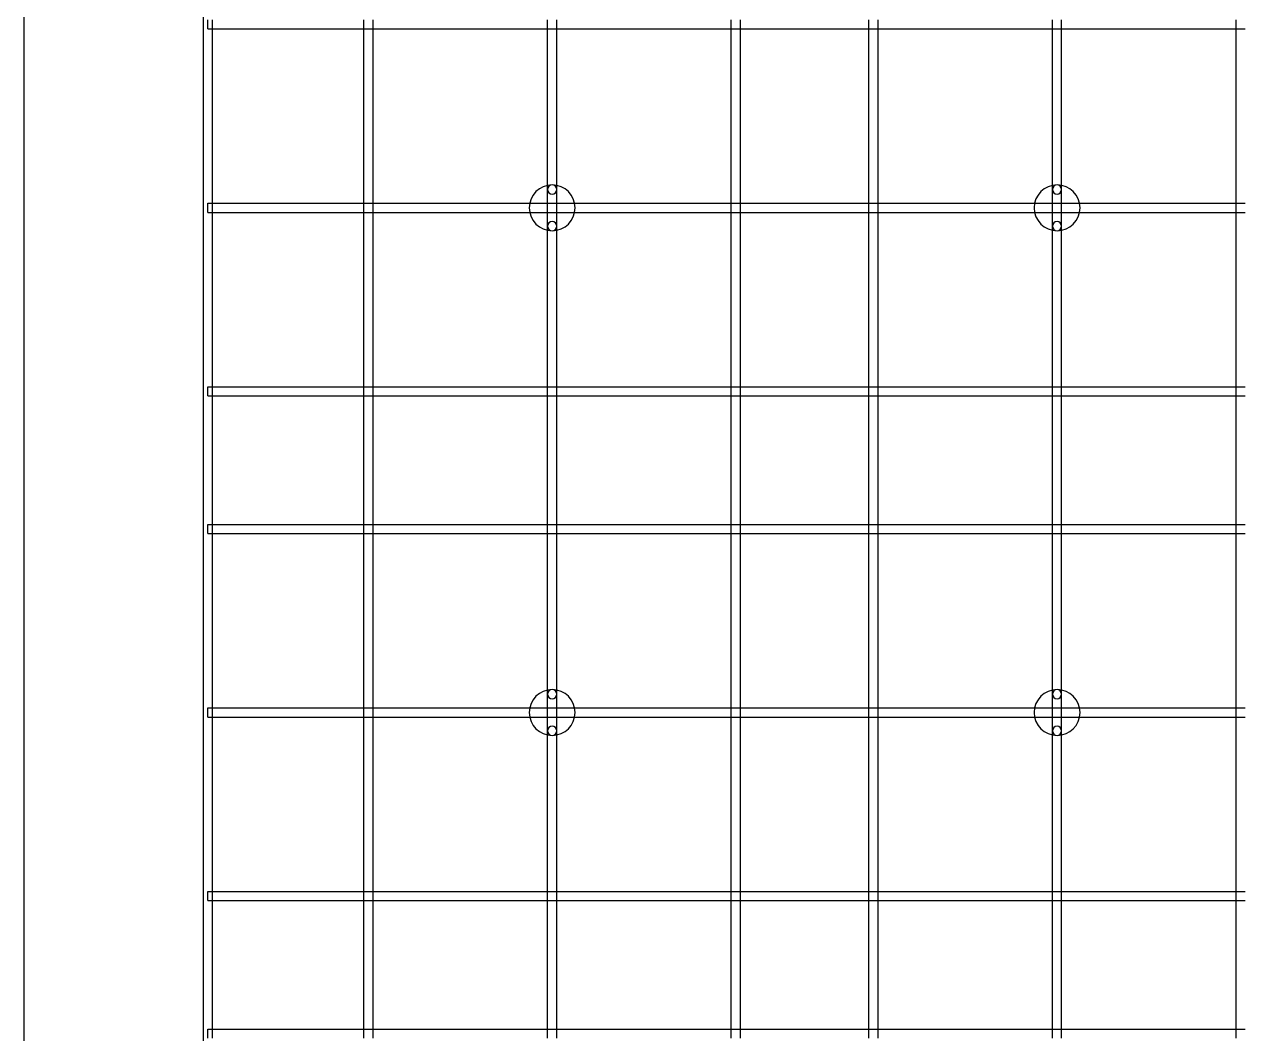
# Model space of a CAD drawing. Header units: millimetres. Extents: x 0 to 500, y 0 to 500.
# Drawn here: x 0 to 132.5, y 132.5 to 242.5 of the extents above; entities that cross this region are included whole.
import ezdxf

# ---------------------------------------------------------------- set-up
doc = ezdxf.new("R2010")
doc.units = ezdxf.units.MM
doc.layers.add('MDF_Model', color=7, linetype='CONTINUOUS')

msp = doc.modelspace()

# ---------------------------------------------------------------- linework, layer by layer
at = {"layer": 'MDF_Model'}
for p, q in [((0, 0, 6), (0, 500, 6)), ((0, 0), (0, 500)), ((0, 0, 6), (0, 500, 6)), ((0, 0), (0, 500)), ((19.5, 20), (19.5, 480)), ((19.5, 20, 1), (19.5, 480, 1)), ((19.5, 20), (19.5, 480)), ((19.5, 20, 1), (19.5, 480, 1)), ((20, 242, 1), (20, 243, 1)), ((20, 242, 1), (20, 243, 1)), ((20.5, 242, 1), (20.5, 243, 1)), ((20.5, 242, 1), (20.5, 243, 1)), ((37, 242, 1), (37, 243, 1)), ((37, 242, 1), (37, 243, 1)), ((38, 242, 1), (38, 243, 1)), ((38, 242, 1), (38, 243, 1)), ((57, 242, 1), (57, 243, 1)), ((57, 242, 1), (57, 243, 1)), ((58, 242, 1), (58, 243, 1)), ((58, 242, 1), (58, 243, 1)), ((77, 242, 1), (77, 243, 1)), ((77, 242, 1), (77, 243, 1)), ((78, 242, 1), (78, 243, 1)), ((78, 242, 1), (78, 243, 1)), ((92, 242, 1), (92, 243, 1)), ((92, 242, 1), (92, 243, 1)), ((93, 242, 1), (93, 243, 1)), ((93, 242, 1), (93, 243, 1)), ((112, 242, 1), (112, 243, 1)), ((112, 242, 1), (112, 243, 1)), ((113, 242, 1), (113, 243, 1)), ((113, 242, 1), (113, 243, 1)), ((132, 242, 1), (132, 243, 1)), ((132, 242, 1), (132, 243, 1)), ((20, 242, 1), (20.5, 242, 1)), ((20, 242, 1), (20.5, 242, 1)), ((20.5, 223, 1), (20.5, 242, 1)), ((20.5, 223, 1), (20.5, 242, 1)), ((20.5, 242, 1), (20.5, 242)), ((20.5, 223), (20.5, 242)), ((20.5, 242, 1), (37, 242, 1)), ((20.5, 242), (37, 242)), ((20.5, 242, 1), (37, 242, 1)), ((20.5, 242, 1), (20.5, 242)), ((20.5, 223), (20.5, 242)), ((20.5, 242), (37, 242)), ((37, 242), (37, 242, 1)), ((37, 223), (37, 242)), ((37, 242, 1), (38, 242, 1)), ((37, 223, 1), (37, 242, 1)), ((37, 242), (37, 242, 1)), ((37, 223), (37, 242)), ((37, 223, 1), (37, 242, 1)), ((37, 242, 1), (38, 242, 1)), ((38, 242), (57, 242)), ((38, 223), (38, 242)), ((38, 242), (57, 242)), ((38, 242, 1), (57, 242, 1)), ((38, 242), (38, 242, 1)), ((38, 242, 1), (57, 242, 1)), ((38, 223, 1), (38, 242, 1)), ((38, 223, 1), (38, 242, 1)), ((38, 242), (38, 242, 1)), ((38, 223), (38, 242)), ((57, 224.5, 1), (57, 242, 1)), ((57, 242, 1), (58, 242, 1)), ((57, 224.5, 1), (57, 242, 1)), ((57, 242), (57, 242, 1)), ((57, 224.5), (57, 242)), ((57, 242, 1), (58, 242, 1)), ((57, 224.5), (57, 242)), ((57, 242), (57, 242, 1)), ((58, 224.5, 1), (58, 242, 1)), ((58, 224.5, 1), (58, 242, 1)), ((58, 242), (58, 242, 1)), ((58, 224.5), (58, 242)), ((58, 242), (77, 242)), ((58, 224.5), (58, 242)), ((58, 242, 1), (77, 242, 1)), ((58, 242), (77, 242)), ((58, 242, 1), (77, 242, 1)), ((58, 242), (58, 242, 1)), ((77, 223), (77, 242)), ((77, 242), (77, 242, 1)), ((77, 223, 1), (77, 242, 1)), ((77, 242), (77, 242, 1)), ((77, 223), (77, 242)), ((77, 242, 1), (78, 242, 1)), ((77, 223, 1), (77, 242, 1)), ((77, 242, 1), (78, 242, 1)), ((78, 223, 1), (78, 242, 1)), ((78, 242, 1), (92, 242, 1)), ((78, 223, 1), (78, 242, 1)), ((78, 242), (78, 242, 1)), ((78, 223), (78, 242)), ((78, 242), (92, 242)), ((78, 242, 1), (92, 242, 1)), ((78, 242), (78, 242, 1)), ((78, 242), (92, 242)), ((78, 223), (78, 242)), ((92, 242, 1), (93, 242, 1)), ((92, 223, 1), (92, 242, 1)), ((92, 242, 1), (93, 242, 1)), ((92, 242), (92, 242, 1)), ((92, 223, 1), (92, 242, 1)), ((92, 242), (92, 242, 1)), ((92, 223), (92, 242)), ((92, 223), (92, 242)), ((93, 242), (112, 242)), ((93, 223), (93, 242)), ((93, 242), (112, 242)), ((93, 242, 1), (112, 242, 1)), ((93, 242), (93, 242, 1)), ((93, 242, 1), (112, 242, 1)), ((93, 223, 1), (93, 242, 1)), ((93, 242), (93, 242, 1)), ((93, 223), (93, 242)), ((93, 223, 1), (93, 242, 1)), ((112, 224.5, 1), (112, 242, 1)), ((112, 242, 1), (113, 242, 1)), ((112, 224.5, 1), (112, 242, 1)), ((112, 242), (112, 242, 1)), ((112, 224.5), (112, 242)), ((112, 242, 1), (113, 242, 1)), ((112, 224.5), (112, 242)), ((112, 242), (112, 242, 1)), ((113, 224.5, 1), (113, 242, 1)), ((113, 224.5, 1), (113, 242, 1)), ((113, 242), (113, 242, 1)), ((113, 224.5), (113, 242)), ((113, 242), (132, 242)), ((113, 224.5), (113, 242)), ((113, 242, 1), (132, 242, 1)), ((113, 242), (132, 242)), ((113, 242, 1), (132, 242, 1)), ((113, 242), (113, 242, 1)), ((132, 223), (132, 242)), ((132, 242), (132, 242, 1)), ((132, 223, 1), (132, 242, 1)), ((132, 242), (132, 242, 1)), ((132, 223), (132, 242)), ((132, 242, 1), (133, 242, 1)), ((132, 223, 1), (132, 242, 1)), ((132, 242, 1), (133, 242, 1)), ((57, 223, 1), (57, 224.5, 1)), ((57, 223, 1), (57, 224.5, 1)), ((57, 224.5), (57, 224.5, 1)), ((57, 223), (57, 224.5)), ((57, 224.5), (57, 224.5, 1)), ((57, 223), (57, 224.5)), ((57.5, 225, 3), (57.5, 225, 6)), ((57.5, 225, 3), (57.5, 225, 6)), ((58, 224.5, 1), (58, 224.5, 3)), ((58, 224.5, 1), (58, 224.5, 3)), ((58, 223, 1), (58, 224.5, 1)), ((58, 223, 1), (58, 224.5, 1)), ((58, 224.5), (58, 224.5, 1)), ((58, 223), (58, 224.5)), ((58, 224.5), (58, 224.5, 1)), ((58, 223), (58, 224.5)), ((112, 223, 1), (112, 224.5, 1)), ((112, 223, 1), (112, 224.5, 1)), ((112, 224.5), (112, 224.5, 1)), ((112, 223), (112, 224.5)), ((112, 224.5), (112, 224.5, 1)), ((112, 223), (112, 224.5)), ((112.5, 225, 3), (112.5, 225, 6)), ((112.5, 225, 3), (112.5, 225, 6)), ((113, 224.5, 1), (113, 224.5, 3)), ((113, 224.5, 1), (113, 224.5, 3)), ((113, 223, 1), (113, 224.5, 1)), ((113, 223, 1), (113, 224.5, 1)), ((113, 224.5), (113, 224.5, 1)), ((113, 223), (113, 224.5)), ((113, 224.5), (113, 224.5, 1)), ((113, 223), (113, 224.5)), ((20, 223, 1), (20.5, 223, 1)), ((20, 222, 1), (20, 223, 1)), ((20, 223, 1), (20.5, 223, 1)), ((20, 222, 1), (20, 223, 1)), ((20.5, 223, 1), (20.5, 223)), ((20.5, 222, 1), (20.5, 223, 1)), ((20.5, 223), (37, 223)), ((20.5, 223), (37, 223)), ((20.5, 223, 1), (37, 223, 1)), ((20.5, 223, 1), (20.5, 223)), ((20.5, 223, 1), (37, 223, 1)), ((20.5, 222, 1), (20.5, 223, 1)), ((37, 223), (37, 223, 1)), ((37, 222, 1), (37, 223, 1)), ((37, 223), (37, 223, 1)), ((37, 222, 1), (37, 223, 1)), ((37, 223, 1), (38, 223, 1)), ((37, 223, 1), (38, 223, 1)), ((38, 222, 1), (38, 223, 1)), ((38, 223, 1), (57, 223, 1)), ((38, 222, 1), (38, 223, 1)), ((38, 223), (57, 223)), ((38, 223), (57, 223)), ((38, 223, 1), (57, 223, 1)), ((38, 223), (38, 223, 1)), ((38, 223), (38, 223, 1)), ((57, 223, 1), (58, 223, 1)), ((57, 222, 1), (57, 223, 1)), ((57, 223, 1), (58, 223, 1)), ((57, 223), (57, 223, 1)), ((57, 222, 1), (57, 223, 1)), ((57, 223), (57, 223, 1)), ((58, 222, 1), (58, 223, 1)), ((58, 223), (58, 223, 1)), ((58, 223, 1), (77, 223, 1)), ((58, 222, 1), (58, 223, 1)), ((58, 223), (77, 223)), ((58, 223), (77, 223)), ((58, 223, 1), (77, 223, 1)), ((58, 223), (58, 223, 1)), ((77, 222, 1), (77, 223, 1)), ((77, 223), (77, 223, 1)), ((77, 222, 1), (77, 223, 1)), ((77, 223, 1), (78, 223, 1)), ((77, 223), (77, 223, 1)), ((77, 223, 1), (78, 223, 1)), ((78, 222, 1), (78, 223, 1)), ((78, 223, 1), (92, 223, 1)), ((78, 222, 1), (78, 223, 1)), ((78, 223), (78, 223, 1)), ((78, 223), (92, 223)), ((78, 223, 1), (92, 223, 1)), ((78, 223), (78, 223, 1)), ((78, 223), (92, 223)), ((92, 222, 1), (92, 223, 1)), ((92, 223, 1), (93, 223, 1)), ((92, 222, 1), (92, 223, 1)), ((92, 223, 1), (93, 223, 1)), ((92, 223), (92, 223, 1)), ((92, 223), (92, 223, 1)), ((93, 223, 1), (112, 223, 1)), ((93, 222, 1), (93, 223, 1)), ((93, 223), (112, 223)), ((93, 223), (112, 223)), ((93, 223, 1), (112, 223, 1)), ((93, 223), (93, 223, 1)), ((93, 222, 1), (93, 223, 1)), ((93, 223), (93, 223, 1)), ((112, 223, 1), (113, 223, 1)), ((112, 222, 1), (112, 223, 1)), ((112, 223, 1), (113, 223, 1)), ((112, 223), (112, 223, 1)), ((112, 222, 1), (112, 223, 1)), ((112, 223), (112, 223, 1)), ((113, 222, 1), (113, 223, 1)), ((113, 223), (113, 223, 1)), ((113, 223, 1), (132, 223, 1)), ((113, 222, 1), (113, 223, 1)), ((113, 223), (132, 223)), ((113, 223), (132, 223)), ((113, 223, 1), (132, 223, 1)), ((113, 223), (113, 223, 1)), ((132, 222, 1), (132, 223, 1)), ((132, 223), (132, 223, 1)), ((132, 222, 1), (132, 223, 1)), ((132, 223, 1), (133, 223, 1)), ((132, 223), (132, 223, 1)), ((132, 223, 1), (133, 223, 1)), ((20, 222, 1), (20.5, 222, 1)), ((20, 222, 1), (20.5, 222, 1)), ((20.5, 203, 1), (20.5, 222, 1)), ((20.5, 203, 1), (20.5, 222, 1)), ((20.5, 222, 1), (20.5, 222)), ((20.5, 203), (20.5, 222)), ((20.5, 222, 1), (37, 222, 1)), ((20.5, 222), (37, 222)), ((20.5, 222, 1), (37, 222, 1)), ((20.5, 222, 1), (20.5, 222)), ((20.5, 203), (20.5, 222)), ((20.5, 222), (37, 222)), ((37, 222), (37, 222, 1)), ((37, 203), (37, 222)), ((37, 222, 1), (38, 222, 1)), ((37, 203, 1), (37, 222, 1)), ((37, 222), (37, 222, 1)), ((37, 203), (37, 222)), ((37, 203, 1), (37, 222, 1)), ((37, 222, 1), (38, 222, 1)), ((38, 222), (57, 222)), ((38, 203), (38, 222)), ((38, 222), (57, 222)), ((38, 222, 1), (57, 222, 1)), ((38, 222), (38, 222, 1)), ((38, 222, 1), (57, 222, 1)), ((38, 203, 1), (38, 222, 1)), ((38, 203, 1), (38, 222, 1)), ((38, 222), (38, 222, 1)), ((38, 203), (38, 222)), ((57, 220.5, 1), (57, 222, 1)), ((57, 222, 1), (58, 222, 1)), ((57, 220.5, 1), (57, 222, 1)), ((57, 222), (57, 222, 1)), ((57, 220.5), (57, 222)), ((57, 222, 1), (58, 222, 1)), ((57, 220.5), (57, 222)), ((57, 222), (57, 222, 1)), ((58, 220.5, 1), (58, 222, 1)), ((58, 220.5, 1), (58, 222, 1)), ((58, 222), (58, 222, 1)), ((58, 220.5), (58, 222)), ((58, 222), (77, 222)), ((58, 220.5), (58, 222)), ((58, 222, 1), (77, 222, 1)), ((58, 222), (77, 222)), ((58, 222, 1), (77, 222, 1)), ((58, 222), (58, 222, 1)), ((60, 222.5, 3), (60, 222.5, 6)), ((60, 222.5, 3), (60, 222.5, 6)), ((77, 203), (77, 222)), ((77, 222), (77, 222, 1)), ((77, 203, 1), (77, 222, 1)), ((77, 222), (77, 222, 1)), ((77, 203), (77, 222)), ((77, 222, 1), (78, 222, 1)), ((77, 203, 1), (77, 222, 1)), ((77, 222, 1), (78, 222, 1)), ((78, 203, 1), (78, 222, 1)), ((78, 222, 1), (92, 222, 1)), ((78, 203, 1), (78, 222, 1)), ((78, 222), (78, 222, 1)), ((78, 203), (78, 222)), ((78, 222), (92, 222)), ((78, 222, 1), (92, 222, 1)), ((78, 222), (78, 222, 1)), ((78, 222), (92, 222)), ((78, 203), (78, 222)), ((92, 222, 1), (93, 222, 1)), ((92, 203, 1), (92, 222, 1)), ((92, 222, 1), (93, 222, 1)), ((92, 222), (92, 222, 1)), ((92, 203, 1), (92, 222, 1)), ((92, 222), (92, 222, 1)), ((92, 203), (92, 222)), ((92, 203), (92, 222)), ((93, 222), (112, 222)), ((93, 203), (93, 222)), ((93, 222), (112, 222)), ((93, 222, 1), (112, 222, 1)), ((93, 222), (93, 222, 1)), ((93, 222, 1), (112, 222, 1)), ((93, 203, 1), (93, 222, 1)), ((93, 222), (93, 222, 1)), ((93, 203), (93, 222)), ((93, 203, 1), (93, 222, 1)), ((112, 220.5, 1), (112, 222, 1)), ((112, 222, 1), (113, 222, 1)), ((112, 220.5, 1), (112, 222, 1)), ((112, 222), (112, 222, 1)), ((112, 220.5), (112, 222)), ((112, 222, 1), (113, 222, 1)), ((112, 220.5), (112, 222)), ((112, 222), (112, 222, 1)), ((113, 220.5, 1), (113, 222, 1)), ((113, 220.5, 1), (113, 222, 1)), ((113, 222), (113, 222, 1)), ((113, 220.5), (113, 222)), ((113, 222), (132, 222)), ((113, 220.5), (113, 222)), ((113, 222, 1), (132, 222, 1)), ((113, 222), (132, 222)), ((113, 222, 1), (132, 222, 1)), ((113, 222), (113, 222, 1)), ((115, 222.5, 3), (115, 222.5, 6)), ((115, 222.5, 3), (115, 222.5, 6)), ((132, 203), (132, 222)), ((132, 222), (132, 222, 1)), ((132, 203, 1), (132, 222, 1)), ((132, 222), (132, 222, 1)), ((132, 203), (132, 222)), ((132, 222, 1), (133, 222, 1)), ((132, 203, 1), (132, 222, 1)), ((132, 222, 1), (133, 222, 1)), ((57, 203, 1), (57, 220.5, 1)), ((57, 203, 1), (57, 220.5, 1)), ((57, 220.5), (57, 220.5, 1)), ((57, 203), (57, 220.5)), ((57, 220.5), (57, 220.5, 1)), ((57, 203), (57, 220.5)), ((57.5, 220, 3), (57.5, 220, 6)), ((57.5, 220, 3), (57.5, 220, 6)), ((58, 220.5, 1), (58, 220.5, 3)), ((58, 220.5, 1), (58, 220.5, 3)), ((58, 203, 1), (58, 220.5, 1)), ((58, 203, 1), (58, 220.5, 1)), ((58, 220.5), (58, 220.5, 1)), ((58, 203), (58, 220.5)), ((58, 220.5), (58, 220.5, 1)), ((58, 203), (58, 220.5)), ((112, 203, 1), (112, 220.5, 1)), ((112, 203, 1), (112, 220.5, 1)), ((112, 220.5), (112, 220.5, 1)), ((112, 203), (112, 220.5)), ((112, 220.5), (112, 220.5, 1)), ((112, 203), (112, 220.5)), ((112.5, 220, 3), (112.5, 220, 6)), ((112.5, 220, 3), (112.5, 220, 6)), ((113, 220.5, 1), (113, 220.5, 3)), ((113, 220.5, 1), (113, 220.5, 3)), ((113, 203, 1), (113, 220.5, 1)), ((113, 203, 1), (113, 220.5, 1)), ((113, 220.5), (113, 220.5, 1)), ((113, 203), (113, 220.5)), ((113, 220.5), (113, 220.5, 1)), ((113, 203), (113, 220.5)), ((20, 203, 1), (20.5, 203, 1)), ((20, 202, 1), (20, 203, 1)), ((20, 203, 1), (20.5, 203, 1)), ((20, 202, 1), (20, 203, 1)), ((20.5, 203, 1), (20.5, 203)), ((20.5, 202, 1), (20.5, 203, 1)), ((20.5, 203), (37, 203)), ((20.5, 203), (37, 203)), ((20.5, 203, 1), (37, 203, 1)), ((20.5, 203, 1), (20.5, 203)), ((20.5, 203, 1), (37, 203, 1)), ((20.5, 202, 1), (20.5, 203, 1)), ((37, 203), (37, 203, 1)), ((37, 202, 1), (37, 203, 1)), ((37, 203), (37, 203, 1)), ((37, 202, 1), (37, 203, 1)), ((37, 203, 1), (38, 203, 1)), ((37, 203, 1), (38, 203, 1)), ((38, 202, 1), (38, 203, 1)), ((38, 203), (57, 203)), ((38, 203), (57, 203)), ((38, 203, 1), (57, 203, 1)), ((38, 203), (38, 203, 1)), ((38, 203, 1), (57, 203, 1)), ((38, 202, 1), (38, 203, 1)), ((38, 203), (38, 203, 1)), ((57, 203, 1), (58, 203, 1)), ((57, 203), (57, 203, 1)), ((57, 202, 1), (57, 203, 1)), ((57, 203, 1), (58, 203, 1)), ((57, 203), (57, 203, 1)), ((57, 202, 1), (57, 203, 1)), ((58, 203), (58, 203, 1)), ((58, 202, 1), (58, 203, 1)), ((58, 203), (77, 203)), ((58, 203), (77, 203)), ((58, 203, 1), (77, 203, 1)), ((58, 203), (58, 203, 1)), ((58, 203, 1), (77, 203, 1)), ((58, 202, 1), (58, 203, 1)), ((77, 203), (77, 203, 1)), ((77, 202, 1), (77, 203, 1)), ((77, 203), (77, 203, 1)), ((77, 202, 1), (77, 203, 1)), ((77, 203, 1), (78, 203, 1)), ((77, 203, 1), (78, 203, 1)), ((78, 202, 1), (78, 203, 1)), ((78, 203, 1), (92, 203, 1)), ((78, 202, 1), (78, 203, 1)), ((78, 203), (78, 203, 1)), ((78, 203), (92, 203)), ((78, 203, 1), (92, 203, 1)), ((78, 203), (78, 203, 1)), ((78, 203), (92, 203)), ((92, 202, 1), (92, 203, 1)), ((92, 203, 1), (93, 203, 1)), ((92, 202, 1), (92, 203, 1)), ((92, 203, 1), (93, 203, 1)), ((92, 203), (92, 203, 1)), ((92, 203), (92, 203, 1)), ((93, 203), (112, 203)), ((93, 203), (112, 203)), ((93, 203, 1), (112, 203, 1)), ((93, 203), (93, 203, 1)), ((93, 203, 1), (112, 203, 1)), ((93, 202, 1), (93, 203, 1)), ((93, 203), (93, 203, 1)), ((93, 202, 1), (93, 203, 1)), ((112, 203, 1), (113, 203, 1)), ((112, 203), (112, 203, 1)), ((112, 202, 1), (112, 203, 1)), ((112, 203, 1), (113, 203, 1)), ((112, 203), (112, 203, 1)), ((112, 202, 1), (112, 203, 1)), ((113, 203), (113, 203, 1)), ((113, 202, 1), (113, 203, 1)), ((113, 203), (132, 203)), ((113, 203), (132, 203)), ((113, 203, 1), (132, 203, 1)), ((113, 203), (113, 203, 1)), ((113, 203, 1), (132, 203, 1)), ((113, 202, 1), (113, 203, 1)), ((132, 203), (132, 203, 1)), ((132, 202, 1), (132, 203, 1)), ((132, 203), (132, 203, 1)), ((132, 202, 1), (132, 203, 1)), ((132, 203, 1), (133, 203, 1)), ((132, 203, 1), (133, 203, 1)), ((20, 202, 1), (20.5, 202, 1)), ((20, 202, 1), (20.5, 202, 1)), ((20.5, 188, 1), (20.5, 202, 1)), ((20.5, 188, 1), (20.5, 202, 1)), ((20.5, 202, 1), (20.5, 202)), ((20.5, 188), (20.5, 202)), ((20.5, 202, 1), (37, 202, 1)), ((20.5, 202), (37, 202)), ((20.5, 202, 1), (37, 202, 1)), ((20.5, 202, 1), (20.5, 202)), ((20.5, 188), (20.5, 202)), ((20.5, 202), (37, 202)), ((37, 202), (37, 202, 1)), ((37, 188), (37, 202)), ((37, 202, 1), (38, 202, 1)), ((37, 188, 1), (37, 202, 1)), ((37, 202), (37, 202, 1)), ((37, 188), (37, 202)), ((37, 188, 1), (37, 202, 1)), ((37, 202, 1), (38, 202, 1)), ((38, 202, 1), (57, 202, 1)), ((38, 188, 1), (38, 202, 1)), ((38, 202), (57, 202)), ((38, 202, 1), (57, 202, 1)), ((38, 202), (38, 202, 1)), ((38, 188, 1), (38, 202, 1)), ((38, 202), (38, 202, 1)), ((38, 188), (38, 202)), ((38, 202), (57, 202)), ((38, 188), (38, 202)), ((57, 202, 1), (58, 202, 1)), ((57, 188, 1), (57, 202, 1)), ((57, 202, 1), (58, 202, 1)), ((57, 188, 1), (57, 202, 1)), ((57, 202), (57, 202, 1)), ((57, 188), (57, 202)), ((57, 202), (57, 202, 1)), ((57, 188), (57, 202)), ((58, 188, 1), (58, 202, 1)), ((58, 202, 1), (77, 202, 1)), ((58, 188, 1), (58, 202, 1)), ((58, 202), (58, 202, 1)), ((58, 188), (58, 202)), ((58, 202), (77, 202)), ((58, 202, 1), (77, 202, 1)), ((58, 202), (58, 202, 1)), ((58, 188), (58, 202)), ((58, 202), (77, 202)), ((77, 202, 1), (78, 202, 1)), ((77, 202), (77, 202, 1)), ((77, 188), (77, 202)), ((77, 188, 1), (77, 202, 1)), ((77, 202), (77, 202, 1)), ((77, 188), (77, 202)), ((77, 188, 1), (77, 202, 1)), ((77, 202, 1), (78, 202, 1)), ((78, 188, 1), (78, 202, 1)), ((78, 202, 1), (92, 202, 1)), ((78, 188, 1), (78, 202, 1)), ((78, 202), (78, 202, 1)), ((78, 188), (78, 202)), ((78, 202), (92, 202)), ((78, 202, 1), (92, 202, 1)), ((78, 202), (78, 202, 1)), ((78, 202), (92, 202)), ((78, 188), (78, 202)), ((92, 202, 1), (93, 202, 1)), ((92, 188, 1), (92, 202, 1)), ((92, 202, 1), (93, 202, 1)), ((92, 188, 1), (92, 202, 1)), ((92, 202), (92, 202, 1)), ((92, 188), (92, 202)), ((92, 202), (92, 202, 1)), ((92, 188), (92, 202)), ((93, 202, 1), (112, 202, 1)), ((93, 202), (112, 202)), ((93, 202, 1), (112, 202, 1)), ((93, 202), (93, 202, 1)), ((93, 202), (112, 202)), ((93, 188), (93, 202)), ((93, 188, 1), (93, 202, 1)), ((93, 202), (93, 202, 1)), ((93, 188), (93, 202)), ((93, 188, 1), (93, 202, 1)), ((112, 202, 1), (113, 202, 1)), ((112, 188, 1), (112, 202, 1)), ((112, 202, 1), (113, 202, 1)), ((112, 188, 1), (112, 202, 1)), ((112, 202), (112, 202, 1)), ((112, 188), (112, 202)), ((112, 202), (112, 202, 1)), ((112, 188), (112, 202)), ((113, 188, 1), (113, 202, 1)), ((113, 202, 1), (132, 202, 1)), ((113, 188, 1), (113, 202, 1)), ((113, 202), (113, 202, 1)), ((113, 188), (113, 202)), ((113, 202), (132, 202)), ((113, 202, 1), (132, 202, 1)), ((113, 202), (113, 202, 1)), ((113, 188), (113, 202)), ((113, 202), (132, 202)), ((132, 202, 1), (133, 202, 1)), ((132, 202), (132, 202, 1)), ((132, 188), (132, 202)), ((132, 188, 1), (132, 202, 1)), ((132, 202), (132, 202, 1)), ((132, 188), (132, 202)), ((132, 188, 1), (132, 202, 1)), ((132, 202, 1), (133, 202, 1)), ((20, 188, 1), (20.5, 188, 1)), ((20, 187, 1), (20, 188, 1)), ((20, 188, 1), (20.5, 188, 1)), ((20, 187, 1), (20, 188, 1)), ((20, 187, 1), (20.5, 187, 1)), ((20, 187, 1), (20.5, 187, 1)), ((20.5, 188, 1), (20.5, 188)), ((20.5, 187, 1), (20.5, 188, 1)), ((20.5, 188), (37, 188)), ((20.5, 188), (37, 188)), ((20.5, 188, 1), (37, 188, 1)), ((20.5, 188, 1), (20.5, 188)), ((20.5, 188, 1), (37, 188, 1)), ((20.5, 187, 1), (20.5, 188, 1)), ((20.5, 168, 1), (20.5, 187, 1)), ((20.5, 168, 1), (20.5, 187, 1)), ((20.5, 187, 1), (20.5, 187)), ((20.5, 168), (20.5, 187)), ((20.5, 187, 1), (37, 187, 1)), ((20.5, 187), (37, 187)), ((20.5, 187, 1), (37, 187, 1)), ((20.5, 187, 1), (20.5, 187)), ((20.5, 168), (20.5, 187)), ((20.5, 187), (37, 187)), ((37, 188), (37, 188, 1)), ((37, 187, 1), (37, 188, 1)), ((37, 188), (37, 188, 1)), ((37, 187, 1), (37, 188, 1)), ((37, 188, 1), (38, 188, 1)), ((37, 188, 1), (38, 188, 1)), ((37, 187), (37, 187, 1)), ((37, 168), (37, 187)), ((37, 187, 1), (38, 187, 1)), ((37, 168, 1), (37, 187, 1)), ((37, 187), (37, 187, 1)), ((37, 168), (37, 187)), ((37, 168, 1), (37, 187, 1)), ((37, 187, 1), (38, 187, 1)), ((38, 187, 1), (38, 188, 1)), ((38, 188, 1), (57, 188, 1)), ((38, 187, 1), (38, 188, 1)), ((38, 188), (57, 188)), ((38, 188, 1), (57, 188, 1)), ((38, 188), (38, 188, 1)), ((38, 188), (38, 188, 1)), ((38, 188), (57, 188)), ((38, 187), (57, 187)), ((38, 168), (38, 187)), ((38, 187), (57, 187)), ((38, 187, 1), (57, 187, 1)), ((38, 187), (38, 187, 1)), ((38, 187, 1), (57, 187, 1)), ((38, 168, 1), (38, 187, 1)), ((38, 168, 1), (38, 187, 1)), ((38, 187), (38, 187, 1)), ((38, 168), (38, 187)), ((57, 187, 1), (57, 188, 1)), ((57, 188, 1), (58, 188, 1)), ((57, 187, 1), (57, 188, 1)), ((57, 188, 1), (58, 188, 1)), ((57, 188), (57, 188, 1)), ((57, 188), (57, 188, 1)), ((57, 169.5, 1), (57, 187, 1)), ((57, 187, 1), (58, 187, 1)), ((57, 169.5, 1), (57, 187, 1)), ((57, 187), (57, 187, 1)), ((57, 169.5), (57, 187)), ((57, 187, 1), (58, 187, 1)), ((57, 169.5), (57, 187)), ((57, 187), (57, 187, 1)), ((58, 187, 1), (58, 188, 1)), ((58, 188, 1), (77, 188, 1)), ((58, 187, 1), (58, 188, 1)), ((58, 188), (58, 188, 1)), ((58, 188), (77, 188)), ((58, 188, 1), (77, 188, 1)), ((58, 188), (58, 188, 1)), ((58, 188), (77, 188)), ((58, 169.5, 1), (58, 187, 1)), ((58, 169.5, 1), (58, 187, 1)), ((58, 187), (58, 187, 1)), ((58, 169.5), (58, 187)), ((58, 187), (77, 187)), ((58, 169.5), (58, 187)), ((58, 187, 1), (77, 187, 1)), ((58, 187), (77, 187)), ((58, 187, 1), (77, 187, 1)), ((58, 187), (58, 187, 1)), ((77, 187, 1), (77, 188, 1)), ((77, 188), (77, 188, 1)), ((77, 187, 1), (77, 188, 1)), ((77, 188, 1), (78, 188, 1)), ((77, 188), (77, 188, 1)), ((77, 188, 1), (78, 188, 1)), ((77, 168), (77, 187)), ((77, 187), (77, 187, 1)), ((77, 168, 1), (77, 187, 1)), ((77, 187), (77, 187, 1)), ((77, 168), (77, 187)), ((77, 187, 1), (78, 187, 1)), ((77, 168, 1), (77, 187, 1)), ((77, 187, 1), (78, 187, 1)), ((78, 187, 1), (78, 188, 1)), ((78, 188, 1), (92, 188, 1)), ((78, 187, 1), (78, 188, 1)), ((78, 188), (78, 188, 1)), ((78, 188), (92, 188)), ((78, 188, 1), (92, 188, 1)), ((78, 188), (78, 188, 1)), ((78, 188), (92, 188)), ((78, 168, 1), (78, 187, 1)), ((78, 187, 1), (92, 187, 1)), ((78, 168, 1), (78, 187, 1)), ((78, 187), (78, 187, 1)), ((78, 168), (78, 187)), ((78, 187), (92, 187)), ((78, 187, 1), (92, 187, 1)), ((78, 187), (78, 187, 1)), ((78, 187), (92, 187)), ((78, 168), (78, 187)), ((92, 187, 1), (92, 188, 1)), ((92, 188, 1), (93, 188, 1)), ((92, 187, 1), (92, 188, 1)), ((92, 188, 1), (93, 188, 1)), ((92, 188), (92, 188, 1)), ((92, 188), (92, 188, 1)), ((92, 187, 1), (93, 187, 1)), ((92, 168, 1), (92, 187, 1)), ((92, 187, 1), (93, 187, 1)), ((92, 187), (92, 187, 1)), ((92, 168, 1), (92, 187, 1)), ((92, 187), (92, 187, 1)), ((92, 168), (92, 187)), ((92, 168), (92, 187)), ((93, 188, 1), (112, 188, 1)), ((93, 187, 1), (93, 188, 1)), ((93, 188), (112, 188)), ((93, 188, 1), (112, 188, 1)), ((93, 188), (93, 188, 1)), ((93, 187, 1), (93, 188, 1)), ((93, 188), (112, 188)), ((93, 188), (93, 188, 1)), ((93, 187), (112, 187)), ((93, 168), (93, 187)), ((93, 187), (112, 187)), ((93, 187, 1), (112, 187, 1)), ((93, 187), (93, 187, 1)), ((93, 187, 1), (112, 187, 1)), ((93, 168, 1), (93, 187, 1)), ((93, 187), (93, 187, 1)), ((93, 168), (93, 187)), ((93, 168, 1), (93, 187, 1)), ((112, 187, 1), (112, 188, 1)), ((112, 188, 1), (113, 188, 1)), ((112, 187, 1), (112, 188, 1)), ((112, 188, 1), (113, 188, 1)), ((112, 188), (112, 188, 1)), ((112, 188), (112, 188, 1)), ((112, 169.5, 1), (112, 187, 1)), ((112, 187, 1), (113, 187, 1)), ((112, 169.5, 1), (112, 187, 1)), ((112, 187), (112, 187, 1)), ((112, 169.5), (112, 187)), ((112, 187, 1), (113, 187, 1)), ((112, 169.5), (112, 187)), ((112, 187), (112, 187, 1)), ((113, 187, 1), (113, 188, 1)), ((113, 188, 1), (132, 188, 1)), ((113, 187, 1), (113, 188, 1)), ((113, 188), (113, 188, 1)), ((113, 188), (132, 188)), ((113, 188, 1), (132, 188, 1)), ((113, 188), (113, 188, 1)), ((113, 188), (132, 188)), ((113, 169.5, 1), (113, 187, 1)), ((113, 169.5, 1), (113, 187, 1)), ((113, 187), (113, 187, 1)), ((113, 169.5), (113, 187)), ((113, 187), (132, 187)), ((113, 169.5), (113, 187)), ((113, 187, 1), (132, 187, 1)), ((113, 187), (132, 187)), ((113, 187, 1), (132, 187, 1)), ((113, 187), (113, 187, 1)), ((132, 187, 1), (132, 188, 1)), ((132, 188), (132, 188, 1)), ((132, 187, 1), (132, 188, 1)), ((132, 188, 1), (133, 188, 1)), ((132, 188), (132, 188, 1)), ((132, 188, 1), (133, 188, 1)), ((132, 168), (132, 187)), ((132, 187), (132, 187, 1)), ((132, 168, 1), (132, 187, 1)), ((132, 187), (132, 187, 1)), ((132, 168), (132, 187)), ((132, 187, 1), (133, 187, 1)), ((132, 168, 1), (132, 187, 1)), ((132, 187, 1), (133, 187, 1)), ((57.5, 170, 3), (57.5, 170, 6)), ((57.5, 170, 3), (57.5, 170, 6)), ((112.5, 170, 3), (112.5, 170, 6)), ((112.5, 170, 3), (112.5, 170, 6)), ((57, 168, 1), (57, 169.5, 1)), ((57, 168, 1), (57, 169.5, 1)), ((57, 169.5), (57, 169.5, 1)), ((57, 168), (57, 169.5)), ((57, 169.5), (57, 169.5, 1)), ((57, 168), (57, 169.5)), ((58, 169.5, 1), (58, 169.5, 3)), ((58, 169.5, 1), (58, 169.5, 3)), ((58, 168, 1), (58, 169.5, 1)), ((58, 168, 1), (58, 169.5, 1)), ((58, 169.5), (58, 169.5, 1)), ((58, 168), (58, 169.5)), ((58, 169.5), (58, 169.5, 1)), ((58, 168), (58, 169.5)), ((112, 168, 1), (112, 169.5, 1)), ((112, 168, 1), (112, 169.5, 1)), ((112, 169.5), (112, 169.5, 1)), ((112, 168), (112, 169.5)), ((112, 169.5), (112, 169.5, 1)), ((112, 168), (112, 169.5)), ((113, 169.5, 1), (113, 169.5, 3)), ((113, 169.5, 1), (113, 169.5, 3)), ((113, 168, 1), (113, 169.5, 1)), ((113, 168, 1), (113, 169.5, 1)), ((113, 169.5), (113, 169.5, 1)), ((113, 168), (113, 169.5)), ((113, 169.5), (113, 169.5, 1)), ((113, 168), (113, 169.5)), ((20, 168, 1), (20.5, 168, 1)), ((20, 167, 1), (20, 168, 1)), ((20, 168, 1), (20.5, 168, 1)), ((20, 167, 1), (20, 168, 1)), ((20, 167, 1), (20.5, 167, 1)), ((20, 167, 1), (20.5, 167, 1)), ((20.5, 168, 1), (20.5, 168)), ((20.5, 167, 1), (20.5, 168, 1)), ((20.5, 168), (37, 168)), ((20.5, 168), (37, 168)), ((20.5, 168, 1), (37, 168, 1)), ((20.5, 168, 1), (20.5, 168)), ((20.5, 168, 1), (37, 168, 1)), ((20.5, 167, 1), (20.5, 168, 1)), ((20.5, 148, 1), (20.5, 167, 1)), ((20.5, 148, 1), (20.5, 167, 1)), ((20.5, 167, 1), (20.5, 167)), ((20.5, 148), (20.5, 167)), ((20.5, 167, 1), (37, 167, 1)), ((20.5, 167), (37, 167)), ((20.5, 167, 1), (37, 167, 1)), ((20.5, 167, 1), (20.5, 167)), ((20.5, 148), (20.5, 167)), ((20.5, 167), (37, 167)), ((37, 168), (37, 168, 1)), ((37, 167, 1), (37, 168, 1)), ((37, 168), (37, 168, 1)), ((37, 167, 1), (37, 168, 1)), ((37, 168, 1), (38, 168, 1)), ((37, 168, 1), (38, 168, 1)), ((37, 167), (37, 167, 1)), ((37, 148), (37, 167)), ((37, 167, 1), (38, 167, 1)), ((37, 148, 1), (37, 167, 1)), ((37, 167), (37, 167, 1)), ((37, 148), (37, 167)), ((37, 148, 1), (37, 167, 1)), ((37, 167, 1), (38, 167, 1)), ((38, 167, 1), (38, 168, 1)), ((38, 168, 1), (57, 168, 1)), ((38, 167, 1), (38, 168, 1)), ((38, 168), (57, 168)), ((38, 168), (57, 168)), ((38, 168, 1), (57, 168, 1)), ((38, 168), (38, 168, 1)), ((38, 168), (38, 168, 1)), ((38, 167), (57, 167)), ((38, 148), (38, 167)), ((38, 167), (57, 167)), ((38, 167, 1), (57, 167, 1)), ((38, 167), (38, 167, 1)), ((38, 167, 1), (57, 167, 1)), ((38, 148, 1), (38, 167, 1)), ((38, 148, 1), (38, 167, 1)), ((38, 167), (38, 167, 1)), ((38, 148), (38, 167)), ((57, 168, 1), (58, 168, 1)), ((57, 167, 1), (57, 168, 1)), ((57, 168, 1), (58, 168, 1)), ((57, 168), (57, 168, 1)), ((57, 167, 1), (57, 168, 1)), ((57, 168), (57, 168, 1)), ((57, 165.5, 1), (57, 167, 1)), ((57, 167, 1), (58, 167, 1)), ((57, 165.5, 1), (57, 167, 1)), ((57, 167), (57, 167, 1)), ((57, 165.5), (57, 167)), ((57, 167, 1), (58, 167, 1)), ((57, 165.5), (57, 167)), ((57, 167), (57, 167, 1)), ((58, 167, 1), (58, 168, 1)), ((58, 168), (58, 168, 1)), ((58, 168, 1), (77, 168, 1)), ((58, 167, 1), (58, 168, 1)), ((58, 168), (77, 168)), ((58, 168), (77, 168)), ((58, 168, 1), (77, 168, 1)), ((58, 168), (58, 168, 1)), ((58, 165.5, 1), (58, 167, 1)), ((58, 165.5, 1), (58, 167, 1)), ((58, 167), (58, 167, 1)), ((58, 165.5), (58, 167)), ((58, 167), (77, 167)), ((58, 165.5), (58, 167)), ((58, 167, 1), (77, 167, 1)), ((58, 167), (77, 167)), ((58, 167, 1), (77, 167, 1)), ((58, 167), (58, 167, 1)), ((60, 167.5, 3), (60, 167.5, 6)), ((60, 167.5, 3), (60, 167.5, 6)), ((77, 167, 1), (77, 168, 1)), ((77, 168), (77, 168, 1)), ((77, 167, 1), (77, 168, 1)), ((77, 168, 1), (78, 168, 1)), ((77, 168), (77, 168, 1)), ((77, 168, 1), (78, 168, 1)), ((77, 148), (77, 167)), ((77, 167), (77, 167, 1)), ((77, 148, 1), (77, 167, 1)), ((77, 167), (77, 167, 1)), ((77, 148), (77, 167)), ((77, 167, 1), (78, 167, 1)), ((77, 148, 1), (77, 167, 1)), ((77, 167, 1), (78, 167, 1)), ((78, 167, 1), (78, 168, 1)), ((78, 168, 1), (92, 168, 1)), ((78, 167, 1), (78, 168, 1)), ((78, 168), (78, 168, 1)), ((78, 168), (92, 168)), ((78, 168, 1), (92, 168, 1)), ((78, 168), (78, 168, 1)), ((78, 168), (92, 168)), ((78, 148, 1), (78, 167, 1)), ((78, 167, 1), (92, 167, 1)), ((78, 148, 1), (78, 167, 1)), ((78, 167), (78, 167, 1)), ((78, 148), (78, 167)), ((78, 167), (92, 167)), ((78, 167, 1), (92, 167, 1)), ((78, 167), (78, 167, 1)), ((78, 167), (92, 167)), ((78, 148), (78, 167)), ((92, 167, 1), (92, 168, 1)), ((92, 168, 1), (93, 168, 1)), ((92, 167, 1), (92, 168, 1)), ((92, 168, 1), (93, 168, 1)), ((92, 168), (92, 168, 1)), ((92, 168), (92, 168, 1)), ((92, 167, 1), (93, 167, 1)), ((92, 148, 1), (92, 167, 1)), ((92, 167, 1), (93, 167, 1)), ((92, 167), (92, 167, 1)), ((92, 148, 1), (92, 167, 1)), ((92, 167), (92, 167, 1)), ((92, 148), (92, 167)), ((92, 148), (92, 167)), ((93, 168, 1), (112, 168, 1)), ((93, 167, 1), (93, 168, 1)), ((93, 168), (112, 168)), ((93, 168), (112, 168)), ((93, 168, 1), (112, 168, 1)), ((93, 168), (93, 168, 1)), ((93, 167, 1), (93, 168, 1)), ((93, 168), (93, 168, 1)), ((93, 167), (112, 167)), ((93, 148), (93, 167)), ((93, 167), (112, 167)), ((93, 167, 1), (112, 167, 1)), ((93, 167), (93, 167, 1)), ((93, 167, 1), (112, 167, 1)), ((93, 148, 1), (93, 167, 1)), ((93, 167), (93, 167, 1)), ((93, 148), (93, 167)), ((93, 148, 1), (93, 167, 1)), ((112, 168, 1), (113, 168, 1)), ((112, 167, 1), (112, 168, 1)), ((112, 168, 1), (113, 168, 1)), ((112, 168), (112, 168, 1)), ((112, 167, 1), (112, 168, 1)), ((112, 168), (112, 168, 1)), ((112, 165.5, 1), (112, 167, 1)), ((112, 167, 1), (113, 167, 1)), ((112, 165.5, 1), (112, 167, 1)), ((112, 167), (112, 167, 1)), ((112, 165.5), (112, 167)), ((112, 167, 1), (113, 167, 1)), ((112, 165.5), (112, 167)), ((112, 167), (112, 167, 1)), ((113, 167, 1), (113, 168, 1)), ((113, 168), (113, 168, 1)), ((113, 168, 1), (132, 168, 1)), ((113, 167, 1), (113, 168, 1)), ((113, 168), (132, 168)), ((113, 168), (132, 168)), ((113, 168, 1), (132, 168, 1)), ((113, 168), (113, 168, 1)), ((113, 165.5, 1), (113, 167, 1)), ((113, 165.5, 1), (113, 167, 1)), ((113, 167), (113, 167, 1)), ((113, 165.5), (113, 167)), ((113, 167), (132, 167)), ((113, 165.5), (113, 167)), ((113, 167, 1), (132, 167, 1)), ((113, 167), (132, 167)), ((113, 167, 1), (132, 167, 1)), ((113, 167), (113, 167, 1)), ((115, 167.5, 3), (115, 167.5, 6)), ((115, 167.5, 3), (115, 167.5, 6)), ((132, 167, 1), (132, 168, 1)), ((132, 168), (132, 168, 1)), ((132, 167, 1), (132, 168, 1)), ((132, 168, 1), (133, 168, 1)), ((132, 168), (132, 168, 1)), ((132, 168, 1), (133, 168, 1)), ((132, 148), (132, 167)), ((132, 167), (132, 167, 1)), ((132, 148, 1), (132, 167, 1)), ((132, 167), (132, 167, 1)), ((132, 148), (132, 167)), ((132, 167, 1), (133, 167, 1)), ((132, 148, 1), (132, 167, 1)), ((132, 167, 1), (133, 167, 1)), ((57, 148, 1), (57, 165.5, 1)), ((57, 148, 1), (57, 165.5, 1)), ((57, 165.5), (57, 165.5, 1)), ((57, 148), (57, 165.5)), ((57, 165.5), (57, 165.5, 1)), ((57, 148), (57, 165.5)), ((57.5, 165, 3), (57.5, 165, 6)), ((57.5, 165, 3), (57.5, 165, 6)), ((58, 165.5, 1), (58, 165.5, 3)), ((58, 165.5, 1), (58, 165.5, 3)), ((58, 148, 1), (58, 165.5, 1)), ((58, 148, 1), (58, 165.5, 1)), ((58, 165.5), (58, 165.5, 1)), ((58, 148), (58, 165.5)), ((58, 165.5), (58, 165.5, 1)), ((58, 148), (58, 165.5)), ((112, 148, 1), (112, 165.5, 1)), ((112, 148, 1), (112, 165.5, 1)), ((112, 165.5), (112, 165.5, 1)), ((112, 148), (112, 165.5)), ((112, 165.5), (112, 165.5, 1)), ((112, 148), (112, 165.5)), ((112.5, 165, 3), (112.5, 165, 6)), ((112.5, 165, 3), (112.5, 165, 6)), ((113, 165.5, 1), (113, 165.5, 3)), ((113, 165.5, 1), (113, 165.5, 3)), ((113, 148, 1), (113, 165.5, 1)), ((113, 148, 1), (113, 165.5, 1)), ((113, 165.5), (113, 165.5, 1)), ((113, 148), (113, 165.5)), ((113, 165.5), (113, 165.5, 1)), ((113, 148), (113, 165.5)), ((20, 148, 1), (20.5, 148, 1)), ((20, 147, 1), (20, 148, 1)), ((20, 148, 1), (20.5, 148, 1)), ((20, 147, 1), (20, 148, 1)), ((20.5, 148, 1), (20.5, 148)), ((20.5, 147, 1), (20.5, 148, 1)), ((20.5, 148), (37, 148)), ((20.5, 148), (37, 148)), ((20.5, 148, 1), (37, 148, 1)), ((20.5, 148, 1), (20.5, 148)), ((20.5, 148, 1), (37, 148, 1)), ((20.5, 147, 1), (20.5, 148, 1)), ((37, 148), (37, 148, 1)), ((37, 147, 1), (37, 148, 1)), ((37, 148), (37, 148, 1)), ((37, 147, 1), (37, 148, 1)), ((37, 148, 1), (38, 148, 1)), ((37, 148, 1), (38, 148, 1)), ((38, 147, 1), (38, 148, 1)), ((38, 148), (57, 148)), ((38, 148), (57, 148)), ((38, 148, 1), (57, 148, 1)), ((38, 148), (38, 148, 1)), ((38, 148, 1), (57, 148, 1)), ((38, 147, 1), (38, 148, 1)), ((38, 148), (38, 148, 1)), ((57, 148, 1), (58, 148, 1)), ((57, 148), (57, 148, 1)), ((57, 147, 1), (57, 148, 1)), ((57, 148, 1), (58, 148, 1)), ((57, 148), (57, 148, 1)), ((57, 147, 1), (57, 148, 1)), ((58, 148), (58, 148, 1)), ((58, 147, 1), (58, 148, 1)), ((58, 148), (77, 148)), ((58, 148), (77, 148)), ((58, 148, 1), (77, 148, 1)), ((58, 148), (58, 148, 1)), ((58, 148, 1), (77, 148, 1)), ((58, 147, 1), (58, 148, 1)), ((77, 148), (77, 148, 1)), ((77, 147, 1), (77, 148, 1)), ((77, 148), (77, 148, 1)), ((77, 147, 1), (77, 148, 1)), ((77, 148, 1), (78, 148, 1)), ((77, 148, 1), (78, 148, 1)), ((78, 147, 1), (78, 148, 1)), ((78, 148, 1), (92, 148, 1)), ((78, 147, 1), (78, 148, 1)), ((78, 148), (78, 148, 1)), ((78, 148), (92, 148)), ((78, 148, 1), (92, 148, 1)), ((78, 148), (78, 148, 1)), ((78, 148), (92, 148)), ((92, 147, 1), (92, 148, 1)), ((92, 148, 1), (93, 148, 1)), ((92, 147, 1), (92, 148, 1)), ((92, 148, 1), (93, 148, 1)), ((92, 148), (92, 148, 1)), ((92, 148), (92, 148, 1)), ((93, 148), (112, 148)), ((93, 148), (112, 148)), ((93, 148, 1), (112, 148, 1)), ((93, 148), (93, 148, 1)), ((93, 148, 1), (112, 148, 1)), ((93, 147, 1), (93, 148, 1)), ((93, 148), (93, 148, 1)), ((93, 147, 1), (93, 148, 1)), ((112, 148, 1), (113, 148, 1)), ((112, 148), (112, 148, 1)), ((112, 147, 1), (112, 148, 1)), ((112, 148, 1), (113, 148, 1)), ((112, 148), (112, 148, 1)), ((112, 147, 1), (112, 148, 1)), ((113, 148), (113, 148, 1)), ((113, 147, 1), (113, 148, 1)), ((113, 148), (132, 148)), ((113, 148), (132, 148)), ((113, 148, 1), (132, 148, 1)), ((113, 148), (113, 148, 1)), ((113, 148, 1), (132, 148, 1)), ((113, 147, 1), (113, 148, 1)), ((132, 148), (132, 148, 1)), ((132, 147, 1), (132, 148, 1)), ((132, 148), (132, 148, 1)), ((132, 147, 1), (132, 148, 1)), ((132, 148, 1), (133, 148, 1)), ((132, 148, 1), (133, 148, 1)), ((20, 147, 1), (20.5, 147, 1)), ((20, 147, 1), (20.5, 147, 1)), ((20.5, 133, 1), (20.5, 147, 1)), ((20.5, 133, 1), (20.5, 147, 1)), ((20.5, 147, 1), (20.5, 147)), ((20.5, 133), (20.5, 147)), ((20.5, 147, 1), (37, 147, 1)), ((20.5, 147), (37, 147)), ((20.5, 147, 1), (37, 147, 1)), ((20.5, 147, 1), (20.5, 147)), ((20.5, 133), (20.5, 147)), ((20.5, 147), (37, 147)), ((37, 147), (37, 147, 1)), ((37, 133), (37, 147)), ((37, 147, 1), (38, 147, 1)), ((37, 133, 1), (37, 147, 1)), ((37, 147), (37, 147, 1)), ((37, 133), (37, 147)), ((37, 133, 1), (37, 147, 1)), ((37, 147, 1), (38, 147, 1)), ((38, 147, 1), (57, 147, 1)), ((38, 133, 1), (38, 147, 1)), ((38, 147), (57, 147)), ((38, 147, 1), (57, 147, 1)), ((38, 147), (38, 147, 1)), ((38, 133, 1), (38, 147, 1)), ((38, 147), (38, 147, 1)), ((38, 133), (38, 147)), ((38, 147), (57, 147)), ((38, 133), (38, 147)), ((57, 147, 1), (58, 147, 1)), ((57, 133, 1), (57, 147, 1)), ((57, 147, 1), (58, 147, 1)), ((57, 133, 1), (57, 147, 1)), ((57, 147), (57, 147, 1)), ((57, 133), (57, 147)), ((57, 147), (57, 147, 1)), ((57, 133), (57, 147)), ((58, 133, 1), (58, 147, 1)), ((58, 147, 1), (77, 147, 1)), ((58, 133, 1), (58, 147, 1)), ((58, 147), (58, 147, 1)), ((58, 133), (58, 147)), ((58, 147), (77, 147)), ((58, 147, 1), (77, 147, 1)), ((58, 147), (58, 147, 1)), ((58, 133), (58, 147)), ((58, 147), (77, 147)), ((77, 147, 1), (78, 147, 1)), ((77, 147), (77, 147, 1)), ((77, 133), (77, 147)), ((77, 133, 1), (77, 147, 1)), ((77, 147), (77, 147, 1)), ((77, 133), (77, 147)), ((77, 133, 1), (77, 147, 1)), ((77, 147, 1), (78, 147, 1)), ((78, 133, 1), (78, 147, 1)), ((78, 147, 1), (92, 147, 1)), ((78, 133, 1), (78, 147, 1)), ((78, 147), (78, 147, 1)), ((78, 133), (78, 147)), ((78, 147), (92, 147)), ((78, 147, 1), (92, 147, 1)), ((78, 147), (78, 147, 1)), ((78, 147), (92, 147)), ((78, 133), (78, 147)), ((92, 147, 1), (93, 147, 1)), ((92, 133, 1), (92, 147, 1)), ((92, 147, 1), (93, 147, 1)), ((92, 133, 1), (92, 147, 1)), ((92, 147), (92, 147, 1)), ((92, 133), (92, 147)), ((92, 147), (92, 147, 1)), ((92, 133), (92, 147)), ((93, 147, 1), (112, 147, 1)), ((93, 147), (112, 147)), ((93, 147, 1), (112, 147, 1)), ((93, 147), (93, 147, 1)), ((93, 147), (112, 147)), ((93, 133), (93, 147)), ((93, 133, 1), (93, 147, 1)), ((93, 147), (93, 147, 1)), ((93, 133), (93, 147)), ((93, 133, 1), (93, 147, 1)), ((112, 147, 1), (113, 147, 1)), ((112, 133, 1), (112, 147, 1)), ((112, 147, 1), (113, 147, 1)), ((112, 133, 1), (112, 147, 1)), ((112, 147), (112, 147, 1)), ((112, 133), (112, 147)), ((112, 147), (112, 147, 1)), ((112, 133), (112, 147)), ((113, 133, 1), (113, 147, 1)), ((113, 147, 1), (132, 147, 1)), ((113, 133, 1), (113, 147, 1)), ((113, 147), (113, 147, 1)), ((113, 133), (113, 147)), ((113, 147), (132, 147)), ((113, 147, 1), (132, 147, 1)), ((113, 147), (113, 147, 1)), ((113, 133), (113, 147)), ((113, 147), (132, 147)), ((132, 147, 1), (133, 147, 1)), ((132, 147), (132, 147, 1)), ((132, 133), (132, 147)), ((132, 133, 1), (132, 147, 1)), ((132, 147), (132, 147, 1)), ((132, 133), (132, 147)), ((132, 133, 1), (132, 147, 1)), ((132, 147, 1), (133, 147, 1)), ((20, 133, 1), (20.5, 133, 1)), ((20, 132, 1), (20, 133, 1)), ((20, 133, 1), (20.5, 133, 1)), ((20, 132, 1), (20, 133, 1)), ((20.5, 133, 1), (20.5, 133)), ((20.5, 132, 1), (20.5, 133, 1)), ((20.5, 133), (37, 133)), ((20.5, 133), (37, 133)), ((20.5, 133, 1), (37, 133, 1)), ((20.5, 133, 1), (20.5, 133)), ((20.5, 133, 1), (37, 133, 1)), ((20.5, 132, 1), (20.5, 133, 1)), ((37, 133), (37, 133, 1)), ((37, 132, 1), (37, 133, 1)), ((37, 133), (37, 133, 1)), ((37, 132, 1), (37, 133, 1)), ((37, 133, 1), (38, 133, 1)), ((37, 133, 1), (38, 133, 1)), ((38, 132, 1), (38, 133, 1)), ((38, 133, 1), (57, 133, 1)), ((38, 132, 1), (38, 133, 1)), ((38, 133), (57, 133)), ((38, 133, 1), (57, 133, 1)), ((38, 133), (38, 133, 1)), ((38, 133), (38, 133, 1)), ((38, 133), (57, 133)), ((57, 132, 1), (57, 133, 1)), ((57, 133, 1), (58, 133, 1)), ((57, 132, 1), (57, 133, 1)), ((57, 133, 1), (58, 133, 1)), ((57, 133), (57, 133, 1)), ((57, 133), (57, 133, 1)), ((58, 132, 1), (58, 133, 1)), ((58, 133, 1), (77, 133, 1)), ((58, 132, 1), (58, 133, 1)), ((58, 133), (58, 133, 1)), ((58, 133), (77, 133)), ((58, 133, 1), (77, 133, 1)), ((58, 133), (58, 133, 1)), ((58, 133), (77, 133)), ((77, 132, 1), (77, 133, 1)), ((77, 133), (77, 133, 1)), ((77, 132, 1), (77, 133, 1)), ((77, 133, 1), (78, 133, 1)), ((77, 133), (77, 133, 1)), ((77, 133, 1), (78, 133, 1)), ((78, 132, 1), (78, 133, 1)), ((78, 133, 1), (92, 133, 1)), ((78, 132, 1), (78, 133, 1)), ((78, 133), (78, 133, 1)), ((78, 133), (92, 133)), ((78, 133, 1), (92, 133, 1)), ((78, 133), (78, 133, 1)), ((78, 133), (92, 133)), ((92, 132, 1), (92, 133, 1)), ((92, 133, 1), (93, 133, 1)), ((92, 132, 1), (92, 133, 1)), ((92, 133, 1), (93, 133, 1)), ((92, 133), (92, 133, 1)), ((92, 133), (92, 133, 1)), ((93, 133, 1), (112, 133, 1)), ((93, 132, 1), (93, 133, 1)), ((93, 133), (112, 133)), ((93, 133, 1), (112, 133, 1)), ((93, 133), (93, 133, 1)), ((93, 132, 1), (93, 133, 1)), ((93, 133), (112, 133)), ((93, 133), (93, 133, 1)), ((112, 132, 1), (112, 133, 1)), ((112, 133, 1), (113, 133, 1)), ((112, 132, 1), (112, 133, 1)), ((112, 133, 1), (113, 133, 1)), ((112, 133), (112, 133, 1)), ((112, 133), (112, 133, 1)), ((113, 132, 1), (113, 133, 1)), ((113, 133, 1), (132, 133, 1)), ((113, 132, 1), (113, 133, 1)), ((113, 133), (113, 133, 1)), ((113, 133), (132, 133)), ((113, 133, 1), (132, 133, 1)), ((113, 133), (113, 133, 1)), ((113, 133), (132, 133)), ((132, 132, 1), (132, 133, 1)), ((132, 133), (132, 133, 1)), ((132, 132, 1), (132, 133, 1)), ((132, 133, 1), (133, 133, 1)), ((132, 133), (132, 133, 1)), ((132, 133, 1), (133, 133, 1))]:
    msp.add_line(p, q, dxfattribs=at)
for centre, radius, start, end in [((57.5, 222.5, 6), 2.5, 90, -90), ((57.5, 222.5, 3), 2.5, 90, -90), ((57.5, 222.5, 6), 2.5, 90, -90), ((57.5, 222.5, 3), 2.5, 90, -90), ((57.5, 224.5, 3), 0.5, 90, 0), ((57.5, 224.5, 1), 0.5, 0, 180), ((57.5, 224.5, 3), 0.5, 90, 0), ((57.5, 224.5, 1), 0.5, 0, 180), ((57.5, 224.5, 1), 0.5, 180, 0), ((57.5, 224.5, 1), 0.5, 180, 0), ((57.5, 222.5, 6), 2.5, 0, 90), ((57.5, 222.5, 6), 2.5, 0, 90), ((57.5, 222.5, 3), 2.5, 0, 90), ((57.5, 222.5, 3), 2.5, 0, 90), ((57.5, 224.5, 3), 0.5, 0, 90), ((57.5, 224.5, 3), 0.5, 0, 90), ((112.5, 222.5, 6), 2.5, 90, -90), ((112.5, 222.5, 3), 2.5, 90, -90), ((112.5, 222.5, 6), 2.5, 90, -90), ((112.5, 222.5, 3), 2.5, 90, -90), ((112.5, 224.5, 3), 0.5, 90, 0), ((112.5, 224.5, 1), 0.5, 0, 180), ((112.5, 224.5, 3), 0.5, 90, 0), ((112.5, 224.5, 1), 0.5, 0, 180), ((112.5, 224.5, 1), 0.5, 180, 0), ((112.5, 224.5, 1), 0.5, 180, 0), ((112.5, 222.5, 6), 2.5, 0, 90), ((112.5, 222.5, 6), 2.5, 0, 90), ((112.5, 222.5, 3), 2.5, 0, 90), ((112.5, 222.5, 3), 2.5, 0, 90), ((112.5, 224.5, 3), 0.5, 0, 90), ((112.5, 224.5, 3), 0.5, 0, 90), ((57.5, 222.5, 6), 2.5, -90, 0), ((57.5, 222.5, 3), 2.5, -90, 0), ((57.5, 222.5, 6), 2.5, -90, 0), ((57.5, 222.5, 3), 2.5, -90, 0), ((112.5, 222.5, 6), 2.5, -90, 0), ((112.5, 222.5, 3), 2.5, -90, 0), ((112.5, 222.5, 6), 2.5, -90, 0), ((112.5, 222.5, 3), 2.5, -90, 0), ((57.5, 220.5, 3), 0.5, 0, -90), ((57.5, 220.5, 1), 0.5, 0, 180), ((57.5, 220.5, 3), 0.5, 0, -90), ((57.5, 220.5, 1), 0.5, 0, 180), ((57.5, 220.5, 1), 0.5, 180, 0), ((57.5, 220.5, 1), 0.5, 180, 0), ((57.5, 220.5, 3), 0.5, -90, 0), ((57.5, 220.5, 3), 0.5, -90, 0), ((112.5, 220.5, 3), 0.5, 0, -90), ((112.5, 220.5, 1), 0.5, 0, 180), ((112.5, 220.5, 3), 0.5, 0, -90), ((112.5, 220.5, 1), 0.5, 0, 180), ((112.5, 220.5, 1), 0.5, 180, 0), ((112.5, 220.5, 1), 0.5, 180, 0), ((112.5, 220.5, 3), 0.5, -90, 0), ((112.5, 220.5, 3), 0.5, -90, 0), ((57.5, 167.5, 6), 2.5, 90, -90), ((57.5, 167.5, 3), 2.5, 90, -90), ((57.5, 167.5, 6), 2.5, 90, -90), ((57.5, 167.5, 3), 2.5, 90, -90), ((57.5, 169.5, 3), 0.5, 90, 0), ((57.5, 169.5, 1), 0.5, 0, 180), ((57.5, 169.5, 3), 0.5, 90, 0), ((57.5, 169.5, 1), 0.5, 0, 180), ((57.5, 167.5, 6), 2.5, 0, 90), ((57.5, 167.5, 6), 2.5, 0, 90), ((57.5, 167.5, 3), 2.5, 0, 90), ((57.5, 167.5, 3), 2.5, 0, 90), ((57.5, 169.5, 3), 0.5, 0, 90), ((57.5, 169.5, 3), 0.5, 0, 90), ((112.5, 167.5, 6), 2.5, 90, -90), ((112.5, 167.5, 3), 2.5, 90, -90), ((112.5, 167.5, 6), 2.5, 90, -90), ((112.5, 167.5, 3), 2.5, 90, -90), ((112.5, 169.5, 3), 0.5, 90, 0), ((112.5, 169.5, 1), 0.5, 0, 180), ((112.5, 169.5, 3), 0.5, 90, 0), ((112.5, 169.5, 1), 0.5, 0, 180), ((112.5, 167.5, 6), 2.5, 0, 90), ((112.5, 167.5, 6), 2.5, 0, 90), ((112.5, 167.5, 3), 2.5, 0, 90), ((112.5, 167.5, 3), 2.5, 0, 90), ((112.5, 169.5, 3), 0.5, 0, 90), ((112.5, 169.5, 3), 0.5, 0, 90), ((57.5, 169.5, 1), 0.5, 180, 0), ((57.5, 169.5, 1), 0.5, 180, 0), ((112.5, 169.5, 1), 0.5, 180, 0), ((112.5, 169.5, 1), 0.5, 180, 0), ((57.5, 167.5, 6), 2.5, -90, 0), ((57.5, 167.5, 3), 2.5, -90, 0), ((57.5, 167.5, 6), 2.5, -90, 0), ((57.5, 167.5, 3), 2.5, -90, 0), ((112.5, 167.5, 6), 2.5, -90, 0), ((112.5, 167.5, 3), 2.5, -90, 0), ((112.5, 167.5, 6), 2.5, -90, 0), ((112.5, 167.5, 3), 2.5, -90, 0), ((57.5, 165.5, 3), 0.5, 0, -90), ((57.5, 165.5, 1), 0.5, 0, 180), ((57.5, 165.5, 3), 0.5, 0, -90), ((57.5, 165.5, 1), 0.5, 0, 180), ((112.5, 165.5, 3), 0.5, 0, -90), ((112.5, 165.5, 1), 0.5, 0, 180), ((112.5, 165.5, 3), 0.5, 0, -90), ((112.5, 165.5, 1), 0.5, 0, 180), ((57.5, 165.5, 1), 0.5, 180, 0), ((57.5, 165.5, 1), 0.5, 180, 0), ((57.5, 165.5, 3), 0.5, -90, 0), ((57.5, 165.5, 3), 0.5, -90, 0), ((112.5, 165.5, 1), 0.5, 180, 0), ((112.5, 165.5, 1), 0.5, 180, 0), ((112.5, 165.5, 3), 0.5, -90, 0), ((112.5, 165.5, 3), 0.5, -90, 0)]:
    msp.add_arc(centre, radius, start, end, dxfattribs=at)

doc.saveas('drawing.dxf')
